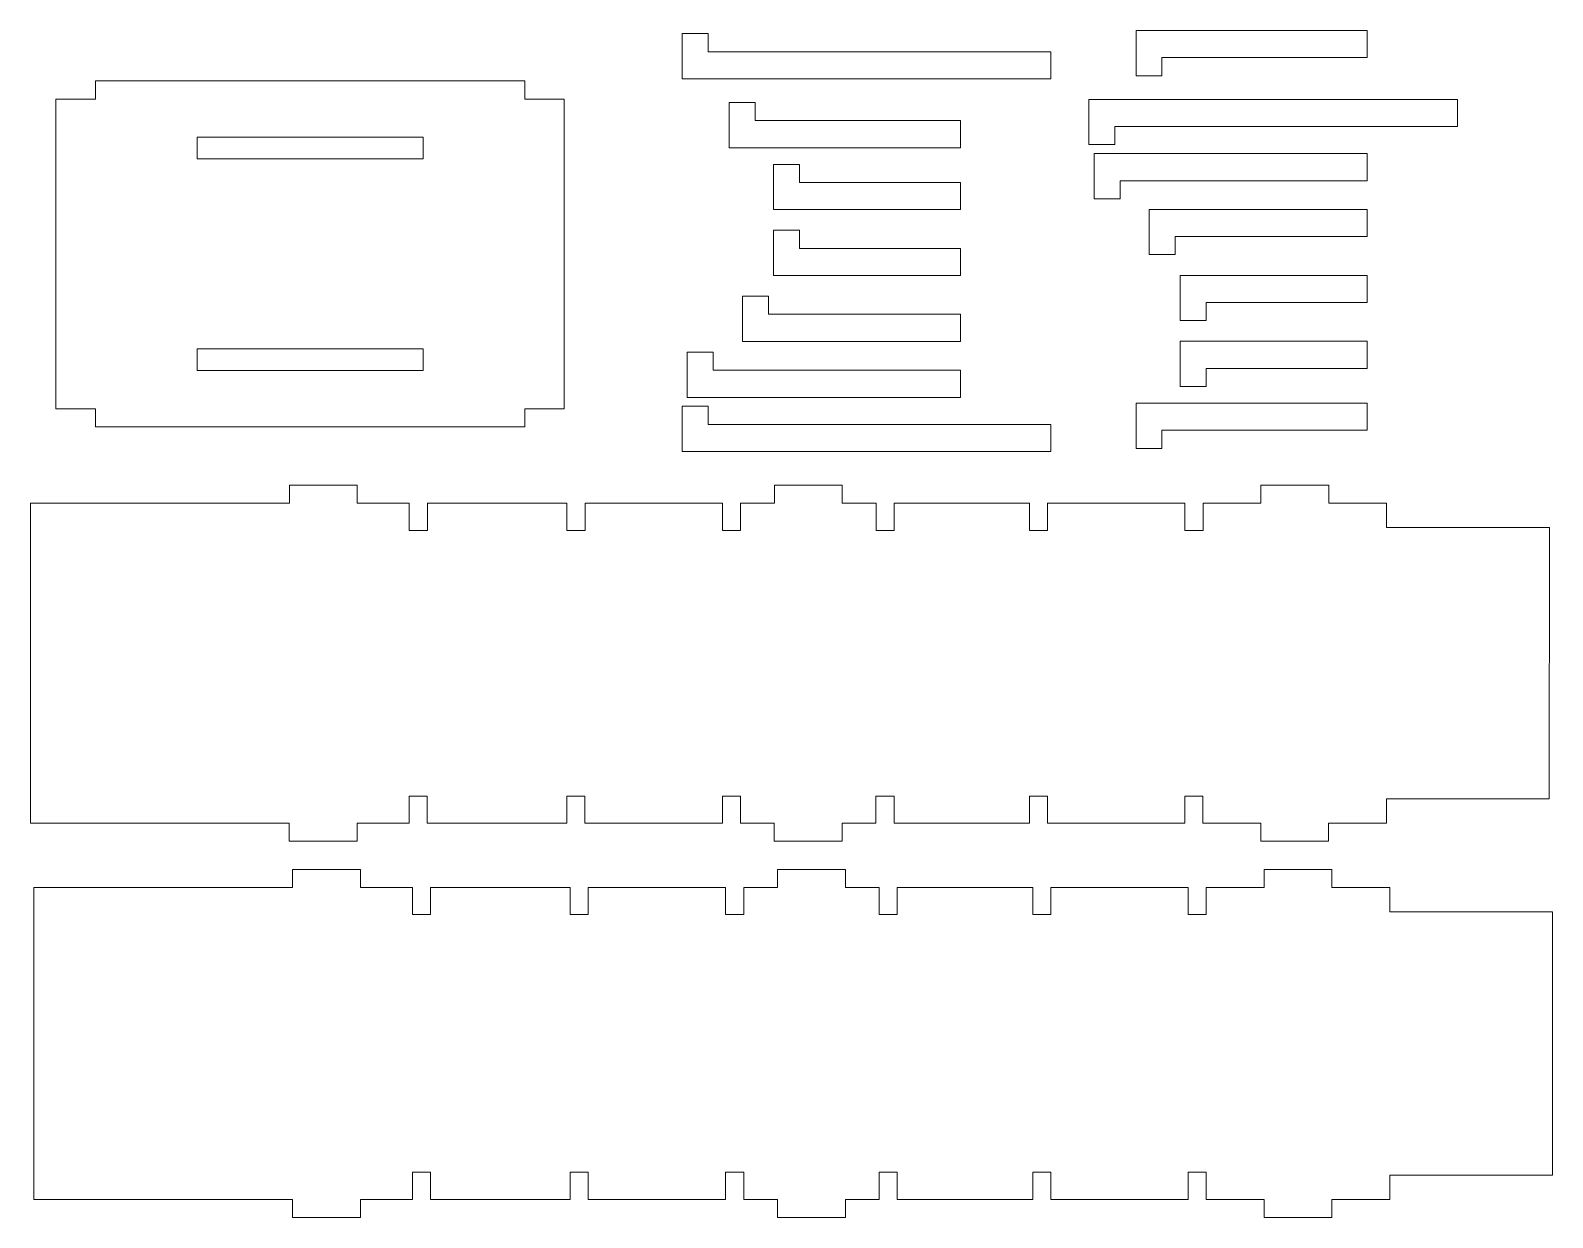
# Model space of a CAD drawing. Header units: millimetres. Extents: x -352 to 334, y -236 to 220.
# Drawn here: x -31.5 to 221, y -235.9 to -39.1 of the extents above; entities that cross this region are included whole.
import ezdxf

# ---------------------------------------------------------------- set-up
doc = ezdxf.new("R2010")
doc.units = ezdxf.units.MM
doc.header["$MEASUREMENT"] = 0
doc.layers.add('Capa 1', color=7, linetype='Continuous')

msp = doc.modelspace()

# ---------------------------------------------------------------- linework, layer by layer
at = {"layer": 'Capa 1', "color": 143, "lineweight": 9}
for points, knots in [([(76.5968, -39.6094), (76.5968, -39.6094), (80.9044, -39.6094), (80.9044, -39.6094), (80.9044, -39.6094), (80.9044, -39.6094), (80.9044, -42.6087), (80.9044, -42.6087), (80.9044, -42.6087), (80.9044, -42.6087), (137.7433, -42.6087), (137.7433, -42.6087), (137.7433, -42.6087), (137.7433, -42.6087), (137.7433, -47.1078), (137.7433, -47.1078), (137.7433, -47.1078), (137.7433, -47.1078), (76.5968, -47.1078), (76.5968, -47.1078), (76.5968, -47.1078), (76.5968, -47.1078), (76.5968, -39.6094), (76.5968, -39.6094)], [0, 0, 0, 0, 0.16666667, 0.16666667, 0.16666667, 0.16666667, 0.33333333, 0.33333333, 0.33333333, 0.33333333, 0.5, 0.5, 0.5, 0.5, 0.66666667, 0.66666667, 0.66666667, 0.66666667, 0.83333333, 0.83333333, 0.83333333, 0.83333333, 1, 1, 1, 1]), ([(156.1809, -46.5888), (156.1809, -46.5888), (151.8733, -46.5888), (151.8733, -46.5888), (151.8733, -46.5888), (151.8733, -46.5888), (151.8733, -39.0904), (151.8733, -39.0904), (151.8733, -39.0904), (151.8733, -39.0904), (190.2035, -39.0904), (190.2035, -39.0904), (190.2035, -39.0904), (190.2035, -39.0904), (190.2035, -43.5895), (190.2035, -43.5895), (190.2035, -43.5895), (190.2035, -43.5895), (156.1809, -43.5895), (156.1809, -43.5895), (156.1809, -43.5895), (156.1809, -43.5895), (156.1809, -46.5888), (156.1809, -46.5888)], [0, 0, 0, 0, 0.16666667, 0.16666667, 0.16666667, 0.16666667, 0.33333333, 0.33333333, 0.33333333, 0.33333333, 0.5, 0.5, 0.5, 0.5, 0.66666667, 0.66666667, 0.66666667, 0.66666667, 0.83333333, 0.83333333, 0.83333333, 0.83333333, 1, 1, 1, 1]), ([(-27.2447, -50.4666), (-27.2447, -50.4666), (-27.2447, -101.812), (-27.2447, -101.812), (-27.2447, -101.812), (-27.2447, -101.812), (-20.7012, -101.812), (-20.7012, -101.812), (-20.7012, -101.812), (-20.7012, -101.812), (-20.7012, -104.8113), (-20.7012, -104.8113), (-20.7012, -104.8113), (-20.7012, -104.8113), (50.4947, -104.8113), (50.4947, -104.8113), (50.4947, -104.8113), (50.4947, -104.8113), (50.4947, -101.812), (50.4947, -101.812), (50.4947, -101.812), (50.4947, -101.812), (57.0383, -101.812), (57.0383, -101.812), (57.0383, -101.812), (57.0383, -101.812), (57.0383, -50.4666), (57.0383, -50.4666), (57.0383, -50.4666), (57.0383, -50.4666), (50.4947, -50.4666), (50.4947, -50.4666), (50.4947, -50.4666), (50.4947, -50.4666), (50.4947, -47.4672), (50.4947, -47.4672), (50.4947, -47.4672), (50.4947, -47.4672), (-20.7012, -47.4672), (-20.7012, -47.4672), (-20.7012, -47.4672), (-20.7012, -47.4672), (-20.7012, -50.4666), (-20.7012, -50.4666), (-20.7012, -50.4666), (-20.7012, -50.4666), (-27.2447, -50.4666), (-27.2447, -50.4666)], [0, 0, 0, 0, 0.08333333, 0.08333333, 0.08333333, 0.08333333, 0.16666667, 0.16666667, 0.16666667, 0.16666667, 0.25, 0.25, 0.25, 0.25, 0.33333333, 0.33333333, 0.33333333, 0.33333333, 0.41666667, 0.41666667, 0.41666667, 0.41666667, 0.5, 0.5, 0.5, 0.5, 0.58333333, 0.58333333, 0.58333333, 0.58333333, 0.66666667, 0.66666667, 0.66666667, 0.66666667, 0.75, 0.75, 0.75, 0.75, 0.83333333, 0.83333333, 0.83333333, 0.83333333, 0.91666667, 0.91666667, 0.91666667, 0.91666667, 1, 1, 1, 1]), ([(88.7239, -51.0355), (88.7239, -51.0355), (84.4163, -51.0355), (84.4163, -51.0355), (84.4163, -51.0355), (84.4163, -51.0355), (84.4163, -58.5339), (84.4163, -58.5339), (84.4163, -58.5339), (84.4163, -58.5339), (122.7465, -58.5339), (122.7465, -58.5339), (122.7465, -58.5339), (122.7465, -58.5339), (122.7465, -54.0348), (122.7465, -54.0348), (122.7465, -54.0348), (122.7465, -54.0348), (88.7239, -54.0348), (88.7239, -54.0348), (88.7239, -54.0348), (88.7239, -54.0348), (88.7239, -51.0355), (88.7239, -51.0355)], [0, 0, 0, 0, 0.16666667, 0.16666667, 0.16666667, 0.16666667, 0.33333333, 0.33333333, 0.33333333, 0.33333333, 0.5, 0.5, 0.5, 0.5, 0.66666667, 0.66666667, 0.66666667, 0.66666667, 0.83333333, 0.83333333, 0.83333333, 0.83333333, 1, 1, 1, 1]), ([(144.0538, -58.0149), (144.0538, -58.0149), (148.3614, -58.0149), (148.3614, -58.0149), (148.3614, -58.0149), (148.3614, -58.0149), (148.3614, -55.0156), (148.3614, -55.0156), (148.3614, -55.0156), (148.3614, -55.0156), (205.2003, -55.0156), (205.2003, -55.0156), (205.2003, -55.0156), (205.2003, -55.0156), (205.2003, -50.5165), (205.2003, -50.5165), (205.2003, -50.5165), (205.2003, -50.5165), (144.0538, -50.5165), (144.0538, -50.5165), (144.0538, -50.5165), (144.0538, -50.5165), (144.0538, -58.0149), (144.0538, -58.0149)], [0, 0, 0, 0, 0.16666667, 0.16666667, 0.16666667, 0.16666667, 0.33333333, 0.33333333, 0.33333333, 0.33333333, 0.5, 0.5, 0.5, 0.5, 0.66666667, 0.66666667, 0.66666667, 0.66666667, 0.83333333, 0.83333333, 0.83333333, 0.83333333, 1, 1, 1, 1]), ([(-3.849, -60.3993), (-3.849, -60.3993), (-3.849, -56.8001), (-3.849, -56.8001), (-3.849, -56.8001), (-3.849, -56.8001), (33.6429, -56.8001), (33.6429, -56.8001), (33.6429, -56.8001), (33.6429, -56.8001), (33.6429, -60.3993), (33.6429, -60.3993), (33.6429, -60.3993), (33.6429, -60.3993), (-3.849, -60.3993), (-3.849, -60.3993)], [0, 0, 0, 0, 0.25, 0.25, 0.25, 0.25, 0.5, 0.5, 0.5, 0.5, 0.75, 0.75, 0.75, 0.75, 1, 1, 1, 1]), ([(149.2209, -66.9917), (149.2209, -66.9917), (144.9133, -66.9917), (144.9133, -66.9917), (144.9133, -66.9917), (144.9133, -66.9917), (144.9133, -59.4933), (144.9133, -59.4933), (144.9133, -59.4933), (144.9133, -59.4933), (190.2035, -59.4933), (190.2035, -59.4933), (190.2035, -59.4933), (190.2035, -59.4933), (190.2035, -63.9924), (190.2035, -63.9924), (190.2035, -63.9924), (190.2035, -63.9924), (149.2209, -63.9924), (149.2209, -63.9924), (149.2209, -63.9924), (149.2209, -63.9924), (149.2209, -66.9917), (149.2209, -66.9917)], [0, 0, 0, 0, 0.16666667, 0.16666667, 0.16666667, 0.16666667, 0.33333333, 0.33333333, 0.33333333, 0.33333333, 0.5, 0.5, 0.5, 0.5, 0.66666667, 0.66666667, 0.66666667, 0.66666667, 0.83333333, 0.83333333, 0.83333333, 0.83333333, 1, 1, 1, 1]), ([(96.0734, -61.2859), (96.0734, -61.2859), (91.7658, -61.2859), (91.7658, -61.2859), (91.7658, -61.2859), (91.7658, -61.2859), (91.7658, -68.7843), (91.7658, -68.7843), (91.7658, -68.7843), (91.7658, -68.7843), (122.7465, -68.7843), (122.7465, -68.7843), (122.7465, -68.7843), (122.7465, -68.7843), (122.7465, -64.2853), (122.7465, -64.2853), (122.7465, -64.2853), (122.7465, -64.2853), (96.0734, -64.2853), (96.0734, -64.2853), (96.0734, -64.2853), (96.0734, -64.2853), (96.0734, -61.2859), (96.0734, -61.2859)], [0, 0, 0, 0, 0.16666667, 0.16666667, 0.16666667, 0.16666667, 0.33333333, 0.33333333, 0.33333333, 0.33333333, 0.5, 0.5, 0.5, 0.5, 0.66666667, 0.66666667, 0.66666667, 0.66666667, 0.83333333, 0.83333333, 0.83333333, 0.83333333, 1, 1, 1, 1]), ([(158.3737, -76.255), (158.3737, -76.255), (154.0661, -76.255), (154.0661, -76.255), (154.0661, -76.255), (154.0661, -76.255), (154.0661, -68.7567), (154.0661, -68.7567), (154.0661, -68.7567), (154.0661, -68.7567), (190.2035, -68.7567), (190.2035, -68.7567), (190.2035, -68.7567), (190.2035, -68.7567), (190.2035, -73.2557), (190.2035, -73.2557), (190.2035, -73.2557), (190.2035, -73.2557), (158.3737, -73.2557), (158.3737, -73.2557), (158.3737, -73.2557), (158.3737, -73.2557), (158.3737, -76.255), (158.3737, -76.255)], [0, 0, 0, 0, 0.16666667, 0.16666667, 0.16666667, 0.16666667, 0.33333333, 0.33333333, 0.33333333, 0.33333333, 0.5, 0.5, 0.5, 0.5, 0.66666667, 0.66666667, 0.66666667, 0.66666667, 0.83333333, 0.83333333, 0.83333333, 0.83333333, 1, 1, 1, 1]), ([(96.0734, -72.214), (96.0734, -72.214), (91.7658, -72.214), (91.7658, -72.214), (91.7658, -72.214), (91.7658, -72.214), (91.7658, -79.7124), (91.7658, -79.7124), (91.7658, -79.7124), (91.7658, -79.7124), (122.7465, -79.7124), (122.7465, -79.7124), (122.7465, -79.7124), (122.7465, -79.7124), (122.7465, -75.2134), (122.7465, -75.2134), (122.7465, -75.2134), (122.7465, -75.2134), (96.0734, -75.2134), (96.0734, -75.2134), (96.0734, -75.2134), (96.0734, -75.2134), (96.0734, -72.214), (96.0734, -72.214)], [0, 0, 0, 0, 0.16666667, 0.16666667, 0.16666667, 0.16666667, 0.33333333, 0.33333333, 0.33333333, 0.33333333, 0.5, 0.5, 0.5, 0.5, 0.66666667, 0.66666667, 0.66666667, 0.66666667, 0.83333333, 0.83333333, 0.83333333, 0.83333333, 1, 1, 1, 1]), ([(163.5304, -87.1903), (163.5304, -87.1903), (159.2228, -87.1903), (159.2228, -87.1903), (159.2228, -87.1903), (159.2228, -87.1903), (159.2228, -79.6919), (159.2228, -79.6919), (159.2228, -79.6919), (159.2228, -79.6919), (190.2035, -79.6919), (190.2035, -79.6919), (190.2035, -79.6919), (190.2035, -79.6919), (190.2035, -84.1909), (190.2035, -84.1909), (190.2035, -84.1909), (190.2035, -84.1909), (163.5304, -84.1909), (163.5304, -84.1909), (163.5304, -84.1909), (163.5304, -84.1909), (163.5304, -87.1903), (163.5304, -87.1903)], [0, 0, 0, 0, 0.16666667, 0.16666667, 0.16666667, 0.16666667, 0.33333333, 0.33333333, 0.33333333, 0.33333333, 0.5, 0.5, 0.5, 0.5, 0.66666667, 0.66666667, 0.66666667, 0.66666667, 0.83333333, 0.83333333, 0.83333333, 0.83333333, 1, 1, 1, 1]), ([(90.9167, -83.1489), (90.9167, -83.1489), (86.6091, -83.1489), (86.6091, -83.1489), (86.6091, -83.1489), (86.6091, -83.1489), (86.6091, -90.6473), (86.6091, -90.6473), (86.6091, -90.6473), (86.6091, -90.6473), (122.7465, -90.6473), (122.7465, -90.6473), (122.7465, -90.6473), (122.7465, -90.6473), (122.7465, -86.1482), (122.7465, -86.1482), (122.7465, -86.1482), (122.7465, -86.1482), (90.9167, -86.1482), (90.9167, -86.1482), (90.9167, -86.1482), (90.9167, -86.1482), (90.9167, -83.1489), (90.9167, -83.1489)], [0, 0, 0, 0, 0.16666667, 0.16666667, 0.16666667, 0.16666667, 0.33333333, 0.33333333, 0.33333333, 0.33333333, 0.5, 0.5, 0.5, 0.5, 0.66666667, 0.66666667, 0.66666667, 0.66666667, 0.83333333, 0.83333333, 0.83333333, 0.83333333, 1, 1, 1, 1]), ([(163.5304, -98.118), (163.5304, -98.118), (159.2228, -98.118), (159.2228, -98.118), (159.2228, -98.118), (159.2228, -98.118), (159.2228, -90.6196), (159.2228, -90.6196), (159.2228, -90.6196), (159.2228, -90.6196), (190.2035, -90.6196), (190.2035, -90.6196), (190.2035, -90.6196), (190.2035, -90.6196), (190.2035, -95.1186), (190.2035, -95.1186), (190.2035, -95.1186), (190.2035, -95.1186), (163.5304, -95.1186), (163.5304, -95.1186), (163.5304, -95.1186), (163.5304, -95.1186), (163.5304, -98.118), (163.5304, -98.118)], [0, 0, 0, 0, 0.16666667, 0.16666667, 0.16666667, 0.16666667, 0.33333333, 0.33333333, 0.33333333, 0.33333333, 0.5, 0.5, 0.5, 0.5, 0.66666667, 0.66666667, 0.66666667, 0.66666667, 0.83333333, 0.83333333, 0.83333333, 0.83333333, 1, 1, 1, 1]), ([(-3.849, -95.4786), (-3.849, -95.4786), (-3.849, -91.8792), (-3.849, -91.8792), (-3.849, -91.8792), (-3.849, -91.8792), (33.6429, -91.8792), (33.6429, -91.8792), (33.6429, -91.8792), (33.6429, -91.8792), (33.6429, -95.4786), (33.6429, -95.4786), (33.6429, -95.4786), (33.6429, -95.4786), (-3.849, -95.4786), (-3.849, -95.4786)], [0, 0, 0, 0, 0.25, 0.25, 0.25, 0.25, 0.5, 0.5, 0.5, 0.5, 0.75, 0.75, 0.75, 0.75, 1, 1, 1, 1]), ([(81.7639, -92.4126), (81.7639, -92.4126), (77.4563, -92.4126), (77.4563, -92.4126), (77.4563, -92.4126), (77.4563, -92.4126), (77.4563, -99.911), (77.4563, -99.911), (77.4563, -99.911), (77.4563, -99.911), (122.7465, -99.911), (122.7465, -99.911), (122.7465, -99.911), (122.7465, -99.911), (122.7465, -95.4119), (122.7465, -95.4119), (122.7465, -95.4119), (122.7465, -95.4119), (81.7639, -95.4119), (81.7639, -95.4119), (81.7639, -95.4119), (81.7639, -95.4119), (81.7639, -92.4126), (81.7639, -92.4126)], [0, 0, 0, 0, 0.16666667, 0.16666667, 0.16666667, 0.16666667, 0.33333333, 0.33333333, 0.33333333, 0.33333333, 0.5, 0.5, 0.5, 0.5, 0.66666667, 0.66666667, 0.66666667, 0.66666667, 0.83333333, 0.83333333, 0.83333333, 0.83333333, 1, 1, 1, 1]), ([(156.1809, -108.3689), (156.1809, -108.3689), (151.8733, -108.3689), (151.8733, -108.3689), (151.8733, -108.3689), (151.8733, -108.3689), (151.8733, -100.8705), (151.8733, -100.8705), (151.8733, -100.8705), (151.8733, -100.8705), (190.2035, -100.8705), (190.2035, -100.8705), (190.2035, -100.8705), (190.2035, -100.8705), (190.2035, -105.3695), (190.2035, -105.3695), (190.2035, -105.3695), (190.2035, -105.3695), (156.1809, -105.3695), (156.1809, -105.3695), (156.1809, -105.3695), (156.1809, -105.3695), (156.1809, -108.3689), (156.1809, -108.3689)], [0, 0, 0, 0, 0.16666667, 0.16666667, 0.16666667, 0.16666667, 0.33333333, 0.33333333, 0.33333333, 0.33333333, 0.5, 0.5, 0.5, 0.5, 0.66666667, 0.66666667, 0.66666667, 0.66666667, 0.83333333, 0.83333333, 0.83333333, 0.83333333, 1, 1, 1, 1]), ([(76.5968, -101.3894), (76.5968, -101.3894), (80.9044, -101.3894), (80.9044, -101.3894), (80.9044, -101.3894), (80.9044, -101.3894), (80.9044, -104.3887), (80.9044, -104.3887), (80.9044, -104.3887), (80.9044, -104.3887), (137.7433, -104.3887), (137.7433, -104.3887), (137.7433, -104.3887), (137.7433, -104.3887), (137.7433, -108.8878), (137.7433, -108.8878), (137.7433, -108.8878), (137.7433, -108.8878), (76.5968, -108.8878), (76.5968, -108.8878), (76.5968, -108.8878), (76.5968, -108.8878), (76.5968, -101.3894), (76.5968, -101.3894)], [0, 0, 0, 0, 0.16666667, 0.16666667, 0.16666667, 0.16666667, 0.33333333, 0.33333333, 0.33333333, 0.33333333, 0.5, 0.5, 0.5, 0.5, 0.66666667, 0.66666667, 0.66666667, 0.66666667, 0.83333333, 0.83333333, 0.83333333, 0.83333333, 1, 1, 1, 1]), ([(60.4856, -170.5111), (60.4856, -170.5111), (83.2685, -170.5111), (83.2685, -170.5111), (83.2685, -170.5111), (83.2685, -170.5111), (83.2685, -166.0122), (83.2685, -166.0122), (83.2685, -166.0122), (83.2685, -166.0122), (86.268, -166.0122), (86.268, -166.0122), (86.268, -166.0122), (86.268, -166.0122), (86.268, -170.5111), (86.268, -170.5111), (86.268, -170.5111), (86.268, -170.5111), (91.88, -170.5111), (91.88, -170.5111), (91.88, -170.5111), (91.88, -170.5111), (91.88, -173.5106), (91.88, -173.5106), (91.88, -173.5106), (91.88, -173.5106), (103.1274, -173.5106), (103.1274, -173.5106), (103.1274, -173.5106), (103.1274, -173.5106), (103.1274, -170.5111), (103.1274, -170.5111), (103.1274, -170.5111), (103.1274, -170.5111), (108.7398, -170.5111), (108.7398, -170.5111), (108.7398, -170.5111), (108.7398, -170.5111), (108.7398, -166.0122), (108.7398, -166.0122), (108.7398, -166.0122), (108.7398, -166.0122), (111.7391, -166.0122), (111.7391, -166.0122), (111.7391, -166.0122), (111.7391, -166.0122), (111.7391, -170.5111), (111.7391, -170.5111), (111.7391, -170.5111), (111.7391, -170.5111), (134.2039, -170.5111), (134.2039, -170.5111), (134.2039, -170.5111), (134.2039, -170.5111), (134.2039, -166.0122), (134.2039, -166.0122), (134.2039, -166.0122), (134.2039, -166.0122), (137.2031, -166.0122), (137.2031, -166.0122), (137.2031, -166.0122), (137.2031, -166.0122), (137.2031, -170.5111), (137.2031, -170.5111), (137.2031, -170.5111), (137.2031, -170.5111), (159.9823, -170.5111), (159.9823, -170.5111), (159.9823, -170.5111), (159.9823, -170.5111), (159.9823, -166.0122), (159.9823, -166.0122), (159.9823, -166.0122), (159.9823, -166.0122), (162.9818, -166.0122), (162.9818, -166.0122), (162.9818, -166.0122), (162.9818, -166.0122), (162.9818, -170.5111), (162.9818, -170.5111), (162.9818, -170.5111), (162.9818, -170.5111), (172.5775, -170.5111), (172.5775, -170.5111), (172.5775, -170.5111), (172.5775, -170.5111), (172.5775, -173.5106), (172.5775, -173.5106), (172.5775, -173.5106), (172.5775, -173.5106), (183.825, -173.5106), (183.825, -173.5106), (183.825, -173.5106), (183.825, -173.5106), (183.825, -170.5111), (183.825, -170.5111), (183.825, -170.5111), (183.825, -170.5111), (193.4213, -170.5111), (193.4213, -170.5111), (193.4213, -170.5111), (193.4213, -170.5111), (193.4213, -166.478), (193.4213, -166.478), (193.4213, -166.478), (193.4213, -166.478), (220.4155, -166.478), (220.4155, -166.478), (220.4155, -166.478), (220.4155, -166.478), (220.4327, -121.5136), (220.4327, -121.5136), (220.4327, -121.5136), (220.4327, -121.5136), (193.4385, -121.5136), (193.4385, -121.5136), (193.4385, -121.5136), (193.4385, -121.5136), (193.4385, -117.4803), (193.4385, -117.4803), (193.4385, -117.4803), (193.4385, -117.4803), (183.8422, -117.4803), (183.8422, -117.4803), (183.8422, -117.4803), (183.8422, -117.4803), (183.8422, -114.4809), (183.8422, -114.4809), (183.8422, -114.4809), (183.8422, -114.4809), (172.5947, -114.4809), (172.5947, -114.4809), (172.5947, -114.4809), (172.5947, -114.4809), (172.5947, -117.4803), (172.5947, -117.4803), (172.5947, -117.4803), (172.5947, -117.4803), (162.999, -117.4803), (162.999, -117.4803), (162.999, -117.4803), (162.999, -117.4803), (162.999, -121.9794), (162.999, -121.9794), (162.999, -121.9794), (162.999, -121.9794), (159.9995, -121.9794), (159.9995, -121.9794), (159.9995, -121.9794), (159.9995, -121.9794), (159.9995, -117.4803), (159.9995, -117.4803), (159.9995, -117.4803), (159.9995, -117.4803), (137.2203, -117.4803), (137.2203, -117.4803), (137.2203, -117.4803), (137.2203, -117.4803), (137.2203, -121.9794), (137.2203, -121.9794), (137.2203, -121.9794), (137.2203, -121.9794), (134.2211, -121.9794), (134.2211, -121.9794), (134.2211, -121.9794), (134.2211, -121.9794), (134.2211, -117.4803), (134.2211, -117.4803), (134.2211, -117.4803), (134.2211, -117.4803), (111.7563, -117.4803), (111.7563, -117.4803), (111.7563, -117.4803), (111.7563, -117.4803), (111.7563, -121.9794), (111.7563, -121.9794), (111.7563, -121.9794), (111.7563, -121.9794), (108.757, -121.9794), (108.757, -121.9794), (108.757, -121.9794), (108.757, -121.9794), (108.757, -117.4803), (108.757, -117.4803), (108.757, -117.4803), (108.757, -117.4803), (103.1446, -117.4803), (103.1446, -117.4803), (103.1446, -117.4803), (103.1446, -117.4803), (103.1446, -114.4809), (103.1446, -114.4809), (103.1446, -114.4809), (103.1446, -114.4809), (91.8972, -114.4809), (91.8972, -114.4809), (91.8972, -114.4809), (91.8972, -114.4809), (91.8972, -117.4803), (91.8972, -117.4803), (91.8972, -117.4803), (91.8972, -117.4803), (86.2852, -117.4803), (86.2852, -117.4803), (86.2852, -117.4803), (86.2852, -117.4803), (86.2852, -121.9794), (86.2852, -121.9794), (86.2852, -121.9794), (86.2852, -121.9794), (83.2857, -121.9794), (83.2857, -121.9794), (83.2857, -121.9794), (83.2857, -121.9794), (83.2857, -117.4803), (83.2857, -117.4803), (83.2857, -117.4803), (83.2857, -117.4803), (60.5028, -117.4803), (60.5028, -117.4803), (60.5028, -117.4803), (60.5028, -117.4803), (60.5028, -121.9794), (60.5028, -121.9794), (60.5028, -121.9794), (60.5028, -121.9794), (57.5035, -121.9794), (57.5035, -121.9794), (57.5035, -121.9794), (57.5035, -121.9794), (57.5035, -117.4803), (57.5035, -117.4803), (57.5035, -117.4803), (57.5035, -117.4803), (34.3468, -117.4803), (34.3468, -117.4803), (34.3468, -117.4803), (34.3468, -117.4803), (34.3468, -121.9794), (34.3468, -121.9794), (34.3468, -121.9794), (34.3468, -121.9794), (31.3474, -121.9794), (31.3474, -121.9794), (31.3474, -121.9794), (31.3474, -121.9794), (31.3474, -117.4803), (31.3474, -117.4803), (31.3474, -117.4803), (31.3474, -117.4803), (22.7182, -117.4803), (22.7182, -117.4803), (22.7182, -117.4803), (22.7182, -117.4803), (22.7182, -114.4809), (22.7182, -114.4809), (22.7182, -114.4809), (22.7182, -114.4809), (11.4707, -114.4809), (11.4707, -114.4809), (11.4707, -114.4809), (11.4707, -114.4809), (11.4707, -117.4803), (11.4707, -117.4803), (11.4707, -117.4803), (11.4707, -117.4803), (-31.4621, -117.4803), (-31.4621, -117.4803), (-31.4621, -117.4803), (-31.4621, -117.4803), (-31.4793, -170.5111), (-31.4793, -170.5111), (-31.4793, -170.5111), (-31.4793, -170.5111), (11.4535, -170.5111), (11.4535, -170.5111), (11.4535, -170.5111), (11.4535, -170.5111), (11.4535, -173.5106), (11.4535, -173.5106), (11.4535, -173.5106), (11.4535, -173.5106), (22.701, -173.5106), (22.701, -173.5106), (22.701, -173.5106), (22.701, -173.5106), (22.701, -170.5111), (22.701, -170.5111), (22.701, -170.5111), (22.701, -170.5111), (31.3302, -170.5111), (31.3302, -170.5111), (31.3302, -170.5111), (31.3302, -170.5111), (31.3302, -166.0122), (31.3302, -166.0122), (31.3302, -166.0122), (31.3302, -166.0122), (34.3296, -166.0122), (34.3296, -166.0122), (34.3296, -166.0122), (34.3296, -166.0122), (34.3296, -170.5111), (34.3296, -170.5111), (34.3296, -170.5111), (34.3296, -170.5111), (57.4863, -170.5111), (57.4863, -170.5111), (57.4863, -170.5111), (57.4863, -170.5111), (57.4863, -166.0122), (57.4863, -166.0122), (57.4863, -166.0122), (57.4863, -166.0122), (60.4856, -166.0122), (60.4856, -166.0122), (60.4856, -166.0122), (60.4856, -166.0122), (60.4856, -170.5111), (60.4856, -170.5111)], [0, 0, 0, 0, 0.0125, 0.0125, 0.0125, 0.0125, 0.025, 0.025, 0.025, 0.025, 0.0375, 0.0375, 0.0375, 0.0375, 0.05, 0.05, 0.05, 0.05, 0.0625, 0.0625, 0.0625, 0.0625, 0.075, 0.075, 0.075, 0.075, 0.0875, 0.0875, 0.0875, 0.0875, 0.1, 0.1, 0.1, 0.1, 0.1125, 0.1125, 0.1125, 0.1125, 0.125, 0.125, 0.125, 0.125, 0.1375, 0.1375, 0.1375, 0.1375, 0.15, 0.15, 0.15, 0.15, 0.1625, 0.1625, 0.1625, 0.1625, 0.175, 0.175, 0.175, 0.175, 0.1875, 0.1875, 0.1875, 0.1875, 0.2, 0.2, 0.2, 0.2, 0.2125, 0.2125, 0.2125, 0.2125, 0.225, 0.225, 0.225, 0.225, 0.2375, 0.2375, 0.2375, 0.2375, 0.25, 0.25, 0.25, 0.25, 0.2625, 0.2625, 0.2625, 0.2625, 0.275, 0.275, 0.275, 0.275, 0.2875, 0.2875, 0.2875, 0.2875, 0.3, 0.3, 0.3, 0.3, 0.3125, 0.3125, 0.3125, 0.3125, 0.325, 0.325, 0.325, 0.325, 0.3375, 0.3375, 0.3375, 0.3375, 0.35, 0.35, 0.35, 0.35, 0.3625, 0.3625, 0.3625, 0.3625, 0.375, 0.375, 0.375, 0.375, 0.3875, 0.3875, 0.3875, 0.3875, 0.4, 0.4, 0.4, 0.4, 0.4125, 0.4125, 0.4125, 0.4125, 0.425, 0.425, 0.425, 0.425, 0.4375, 0.4375, 0.4375, 0.4375, 0.45, 0.45, 0.45, 0.45, 0.4625, 0.4625, 0.4625, 0.4625, 0.475, 0.475, 0.475, 0.475, 0.4875, 0.4875, 0.4875, 0.4875, 0.5, 0.5, 0.5, 0.5, 0.5125, 0.5125, 0.5125, 0.5125, 0.525, 0.525, 0.525, 0.525, 0.5375, 0.5375, 0.5375, 0.5375, 0.55, 0.55, 0.55, 0.55, 0.5625, 0.5625, 0.5625, 0.5625, 0.575, 0.575, 0.575, 0.575, 0.5875, 0.5875, 0.5875, 0.5875, 0.6, 0.6, 0.6, 0.6, 0.6125, 0.6125, 0.6125, 0.6125, 0.625, 0.625, 0.625, 0.625, 0.6375, 0.6375, 0.6375, 0.6375, 0.65, 0.65, 0.65, 0.65, 0.6625, 0.6625, 0.6625, 0.6625, 0.675, 0.675, 0.675, 0.675, 0.6875, 0.6875, 0.6875, 0.6875, 0.7, 0.7, 0.7, 0.7, 0.7125, 0.7125, 0.7125, 0.7125, 0.725, 0.725, 0.725, 0.725, 0.7375, 0.7375, 0.7375, 0.7375, 0.75, 0.75, 0.75, 0.75, 0.7625, 0.7625, 0.7625, 0.7625, 0.775, 0.775, 0.775, 0.775, 0.7875, 0.7875, 0.7875, 0.7875, 0.8, 0.8, 0.8, 0.8, 0.8125, 0.8125, 0.8125, 0.8125, 0.825, 0.825, 0.825, 0.825, 0.8375, 0.8375, 0.8375, 0.8375, 0.85, 0.85, 0.85, 0.85, 0.8625, 0.8625, 0.8625, 0.8625, 0.875, 0.875, 0.875, 0.875, 0.8875, 0.8875, 0.8875, 0.8875, 0.9, 0.9, 0.9, 0.9, 0.9125, 0.9125, 0.9125, 0.9125, 0.925, 0.925, 0.925, 0.925, 0.9375, 0.9375, 0.9375, 0.9375, 0.95, 0.95, 0.95, 0.95, 0.9625, 0.9625, 0.9625, 0.9625, 0.975, 0.975, 0.975, 0.975, 0.9875, 0.9875, 0.9875, 0.9875, 1, 1, 1, 1]), ([(61.0267, -232.8807), (61.0267, -232.8807), (83.8096, -232.8807), (83.8096, -232.8807), (83.8096, -232.8807), (83.8096, -232.8807), (83.8096, -228.3818), (83.8096, -228.3818), (83.8096, -228.3818), (83.8096, -228.3818), (86.8091, -228.3818), (86.8091, -228.3818), (86.8091, -228.3818), (86.8091, -228.3818), (86.8091, -232.8807), (86.8091, -232.8807), (86.8091, -232.8807), (86.8091, -232.8807), (92.4211, -232.8807), (92.4211, -232.8807), (92.4211, -232.8807), (92.4211, -232.8807), (92.4211, -235.8802), (92.4211, -235.8802), (92.4211, -235.8802), (92.4211, -235.8802), (103.6685, -235.8802), (103.6685, -235.8802), (103.6685, -235.8802), (103.6685, -235.8802), (103.6685, -232.8807), (103.6685, -232.8807), (103.6685, -232.8807), (103.6685, -232.8807), (109.2809, -232.8807), (109.2809, -232.8807), (109.2809, -232.8807), (109.2809, -232.8807), (109.2809, -228.3818), (109.2809, -228.3818), (109.2809, -228.3818), (109.2809, -228.3818), (112.2802, -228.3818), (112.2802, -228.3818), (112.2802, -228.3818), (112.2802, -228.3818), (112.2802, -232.8807), (112.2802, -232.8807), (112.2802, -232.8807), (112.2802, -232.8807), (134.745, -232.8807), (134.745, -232.8807), (134.745, -232.8807), (134.745, -232.8807), (134.745, -228.3818), (134.745, -228.3818), (134.745, -228.3818), (134.745, -228.3818), (137.7442, -228.3818), (137.7442, -228.3818), (137.7442, -228.3818), (137.7442, -228.3818), (137.7442, -232.8807), (137.7442, -232.8807), (137.7442, -232.8807), (137.7442, -232.8807), (160.5234, -232.8807), (160.5234, -232.8807), (160.5234, -232.8807), (160.5234, -232.8807), (160.5234, -228.3818), (160.5234, -228.3818), (160.5234, -228.3818), (160.5234, -228.3818), (163.5229, -228.3818), (163.5229, -228.3818), (163.5229, -228.3818), (163.5229, -228.3818), (163.5229, -232.8807), (163.5229, -232.8807), (163.5229, -232.8807), (163.5229, -232.8807), (173.1186, -232.8807), (173.1186, -232.8807), (173.1186, -232.8807), (173.1186, -232.8807), (173.1186, -235.8802), (173.1186, -235.8802), (173.1186, -235.8802), (173.1186, -235.8802), (184.3661, -235.8802), (184.3661, -235.8802), (184.3661, -235.8802), (184.3661, -235.8802), (184.3661, -232.8807), (184.3661, -232.8807), (184.3661, -232.8807), (184.3661, -232.8807), (193.9624, -232.8807), (193.9624, -232.8807), (193.9624, -232.8807), (193.9624, -232.8807), (193.9624, -228.8476), (193.9624, -228.8476), (193.9624, -228.8476), (193.9624, -228.8476), (220.9566, -228.8476), (220.9566, -228.8476), (220.9566, -228.8476), (220.9566, -228.8476), (220.9576, -185.1967), (220.9576, -185.1967), (220.9576, -185.1967), (220.9576, -185.1967), (193.9634, -185.1967), (193.9634, -185.1967), (193.9634, -185.1967), (193.9634, -185.1967), (193.9634, -181.1634), (193.9634, -181.1634), (193.9634, -181.1634), (193.9634, -181.1634), (184.3671, -181.1634), (184.3671, -181.1634), (184.3671, -181.1634), (184.3671, -181.1634), (184.3671, -178.164), (184.3671, -178.164), (184.3671, -178.164), (184.3671, -178.164), (173.1196, -178.164), (173.1196, -178.164), (173.1196, -178.164), (173.1196, -178.164), (173.1196, -181.1634), (173.1196, -181.1634), (173.1196, -181.1634), (173.1196, -181.1634), (163.5239, -181.1634), (163.5239, -181.1634), (163.5239, -181.1634), (163.5239, -181.1634), (163.5239, -185.6625), (163.5239, -185.6625), (163.5239, -185.6625), (163.5239, -185.6625), (160.5244, -185.6625), (160.5244, -185.6625), (160.5244, -185.6625), (160.5244, -185.6625), (160.5244, -181.1634), (160.5244, -181.1634), (160.5244, -181.1634), (160.5244, -181.1634), (137.7452, -181.1634), (137.7452, -181.1634), (137.7452, -181.1634), (137.7452, -181.1634), (137.7452, -185.6625), (137.7452, -185.6625), (137.7452, -185.6625), (137.7452, -185.6625), (134.746, -185.6625), (134.746, -185.6625), (134.746, -185.6625), (134.746, -185.6625), (134.746, -181.1634), (134.746, -181.1634), (134.746, -181.1634), (134.746, -181.1634), (112.2812, -181.1634), (112.2812, -181.1634), (112.2812, -181.1634), (112.2812, -181.1634), (112.2812, -185.6625), (112.2812, -185.6625), (112.2812, -185.6625), (112.2812, -185.6625), (109.2819, -185.6625), (109.2819, -185.6625), (109.2819, -185.6625), (109.2819, -185.6625), (109.2819, -181.1634), (109.2819, -181.1634), (109.2819, -181.1634), (109.2819, -181.1634), (103.6695, -181.1634), (103.6695, -181.1634), (103.6695, -181.1634), (103.6695, -181.1634), (103.6695, -178.164), (103.6695, -178.164), (103.6695, -178.164), (103.6695, -178.164), (92.4221, -178.164), (92.4221, -178.164), (92.4221, -178.164), (92.4221, -178.164), (92.4221, -181.1634), (92.4221, -181.1634), (92.4221, -181.1634), (92.4221, -181.1634), (86.8101, -181.1634), (86.8101, -181.1634), (86.8101, -181.1634), (86.8101, -181.1634), (86.8101, -185.6625), (86.8101, -185.6625), (86.8101, -185.6625), (86.8101, -185.6625), (83.8106, -185.6625), (83.8106, -185.6625), (83.8106, -185.6625), (83.8106, -185.6625), (83.8106, -181.1634), (83.8106, -181.1634), (83.8106, -181.1634), (83.8106, -181.1634), (61.0277, -181.1634), (61.0277, -181.1634), (61.0277, -181.1634), (61.0277, -181.1634), (61.0277, -185.6625), (61.0277, -185.6625), (61.0277, -185.6625), (61.0277, -185.6625), (58.0284, -185.6625), (58.0284, -185.6625), (58.0284, -185.6625), (58.0284, -185.6625), (58.0284, -181.1634), (58.0284, -181.1634), (58.0284, -181.1634), (58.0284, -181.1634), (34.8717, -181.1634), (34.8717, -181.1634), (34.8717, -181.1634), (34.8717, -181.1634), (34.8717, -185.6625), (34.8717, -185.6625), (34.8717, -185.6625), (34.8717, -185.6625), (31.8723, -185.6625), (31.8723, -185.6625), (31.8723, -185.6625), (31.8723, -185.6625), (31.8723, -181.1634), (31.8723, -181.1634), (31.8723, -181.1634), (31.8723, -181.1634), (23.2431, -181.1634), (23.2431, -181.1634), (23.2431, -181.1634), (23.2431, -181.1634), (23.2431, -178.164), (23.2431, -178.164), (23.2431, -178.164), (23.2431, -178.164), (11.9956, -178.164), (11.9956, -178.164), (11.9956, -178.164), (11.9956, -178.164), (11.9956, -181.1634), (11.9956, -181.1634), (11.9956, -181.1634), (11.9956, -181.1634), (-30.9372, -181.1634), (-30.9372, -181.1634), (-30.9372, -181.1634), (-30.9372, -181.1634), (-30.9382, -232.8807), (-30.9382, -232.8807), (-30.9382, -232.8807), (-30.9382, -232.8807), (11.9946, -232.8807), (11.9946, -232.8807), (11.9946, -232.8807), (11.9946, -232.8807), (11.9946, -235.8802), (11.9946, -235.8802), (11.9946, -235.8802), (11.9946, -235.8802), (23.2421, -235.8802), (23.2421, -235.8802), (23.2421, -235.8802), (23.2421, -235.8802), (23.2421, -232.8807), (23.2421, -232.8807), (23.2421, -232.8807), (23.2421, -232.8807), (31.8713, -232.8807), (31.8713, -232.8807), (31.8713, -232.8807), (31.8713, -232.8807), (31.8713, -228.3818), (31.8713, -228.3818), (31.8713, -228.3818), (31.8713, -228.3818), (34.8707, -228.3818), (34.8707, -228.3818), (34.8707, -228.3818), (34.8707, -228.3818), (34.8707, -232.8807), (34.8707, -232.8807), (34.8707, -232.8807), (34.8707, -232.8807), (58.0274, -232.8807), (58.0274, -232.8807), (58.0274, -232.8807), (58.0274, -232.8807), (58.0274, -228.3818), (58.0274, -228.3818), (58.0274, -228.3818), (58.0274, -228.3818), (61.0267, -228.3818), (61.0267, -228.3818), (61.0267, -228.3818), (61.0267, -228.3818), (61.0267, -232.8807), (61.0267, -232.8807)], [0, 0, 0, 0, 0.0125, 0.0125, 0.0125, 0.0125, 0.025, 0.025, 0.025, 0.025, 0.0375, 0.0375, 0.0375, 0.0375, 0.05, 0.05, 0.05, 0.05, 0.0625, 0.0625, 0.0625, 0.0625, 0.075, 0.075, 0.075, 0.075, 0.0875, 0.0875, 0.0875, 0.0875, 0.1, 0.1, 0.1, 0.1, 0.1125, 0.1125, 0.1125, 0.1125, 0.125, 0.125, 0.125, 0.125, 0.1375, 0.1375, 0.1375, 0.1375, 0.15, 0.15, 0.15, 0.15, 0.1625, 0.1625, 0.1625, 0.1625, 0.175, 0.175, 0.175, 0.175, 0.1875, 0.1875, 0.1875, 0.1875, 0.2, 0.2, 0.2, 0.2, 0.2125, 0.2125, 0.2125, 0.2125, 0.225, 0.225, 0.225, 0.225, 0.2375, 0.2375, 0.2375, 0.2375, 0.25, 0.25, 0.25, 0.25, 0.2625, 0.2625, 0.2625, 0.2625, 0.275, 0.275, 0.275, 0.275, 0.2875, 0.2875, 0.2875, 0.2875, 0.3, 0.3, 0.3, 0.3, 0.3125, 0.3125, 0.3125, 0.3125, 0.325, 0.325, 0.325, 0.325, 0.3375, 0.3375, 0.3375, 0.3375, 0.35, 0.35, 0.35, 0.35, 0.3625, 0.3625, 0.3625, 0.3625, 0.375, 0.375, 0.375, 0.375, 0.3875, 0.3875, 0.3875, 0.3875, 0.4, 0.4, 0.4, 0.4, 0.4125, 0.4125, 0.4125, 0.4125, 0.425, 0.425, 0.425, 0.425, 0.4375, 0.4375, 0.4375, 0.4375, 0.45, 0.45, 0.45, 0.45, 0.4625, 0.4625, 0.4625, 0.4625, 0.475, 0.475, 0.475, 0.475, 0.4875, 0.4875, 0.4875, 0.4875, 0.5, 0.5, 0.5, 0.5, 0.5125, 0.5125, 0.5125, 0.5125, 0.525, 0.525, 0.525, 0.525, 0.5375, 0.5375, 0.5375, 0.5375, 0.55, 0.55, 0.55, 0.55, 0.5625, 0.5625, 0.5625, 0.5625, 0.575, 0.575, 0.575, 0.575, 0.5875, 0.5875, 0.5875, 0.5875, 0.6, 0.6, 0.6, 0.6, 0.6125, 0.6125, 0.6125, 0.6125, 0.625, 0.625, 0.625, 0.625, 0.6375, 0.6375, 0.6375, 0.6375, 0.65, 0.65, 0.65, 0.65, 0.6625, 0.6625, 0.6625, 0.6625, 0.675, 0.675, 0.675, 0.675, 0.6875, 0.6875, 0.6875, 0.6875, 0.7, 0.7, 0.7, 0.7, 0.7125, 0.7125, 0.7125, 0.7125, 0.725, 0.725, 0.725, 0.725, 0.7375, 0.7375, 0.7375, 0.7375, 0.75, 0.75, 0.75, 0.75, 0.7625, 0.7625, 0.7625, 0.7625, 0.775, 0.775, 0.775, 0.775, 0.7875, 0.7875, 0.7875, 0.7875, 0.8, 0.8, 0.8, 0.8, 0.8125, 0.8125, 0.8125, 0.8125, 0.825, 0.825, 0.825, 0.825, 0.8375, 0.8375, 0.8375, 0.8375, 0.85, 0.85, 0.85, 0.85, 0.8625, 0.8625, 0.8625, 0.8625, 0.875, 0.875, 0.875, 0.875, 0.8875, 0.8875, 0.8875, 0.8875, 0.9, 0.9, 0.9, 0.9, 0.9125, 0.9125, 0.9125, 0.9125, 0.925, 0.925, 0.925, 0.925, 0.9375, 0.9375, 0.9375, 0.9375, 0.95, 0.95, 0.95, 0.95, 0.9625, 0.9625, 0.9625, 0.9625, 0.975, 0.975, 0.975, 0.975, 0.9875, 0.9875, 0.9875, 0.9875, 1, 1, 1, 1])]:
    msp.add_open_spline(points, degree=3, knots=knots, dxfattribs=at)

doc.saveas('drawing.dxf')
